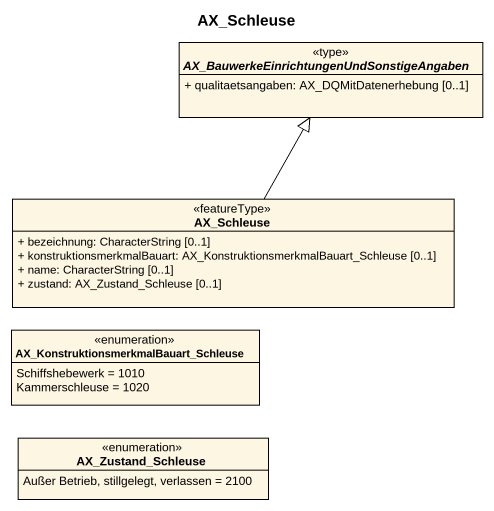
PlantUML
@startuml
title AX_Schleuse
hide circle
hide empty members
skinparam classAttributeIconSize 0
abstract class "AX_BauwerkeEinrichtungenUndSonstigeAngaben" as AX_BauwerkeEinrichtungenUndS <<type>> {
  + qualitaetsangaben: AX_DQMitDatenerhebung [0..1]
}
class AX_Schleuse <<featureType>> {
  + bezeichnung: CharacterString [0..1]
  + konstruktionsmerkmalBauart: AX_KonstruktionsmerkmalBauart_Schleuse [0..1]
  + name: CharacterString [0..1]
  + zustand: AX_Zustand_Schleuse [0..1]
}
enum "AX_KonstruktionsmerkmalBauart_Schleuse" as AX_KonstruktionsmerkmalBauar {
  Schiffshebewerk = 1010
  Kammerschleuse = 1020
}
enum AX_Zustand_Schleuse {
  Außer Betrieb, stillgelegt, verlassen = 2100
}
AX_Schleuse -up-|> AX_BauwerkeEinrichtungenUndS
@enduml
